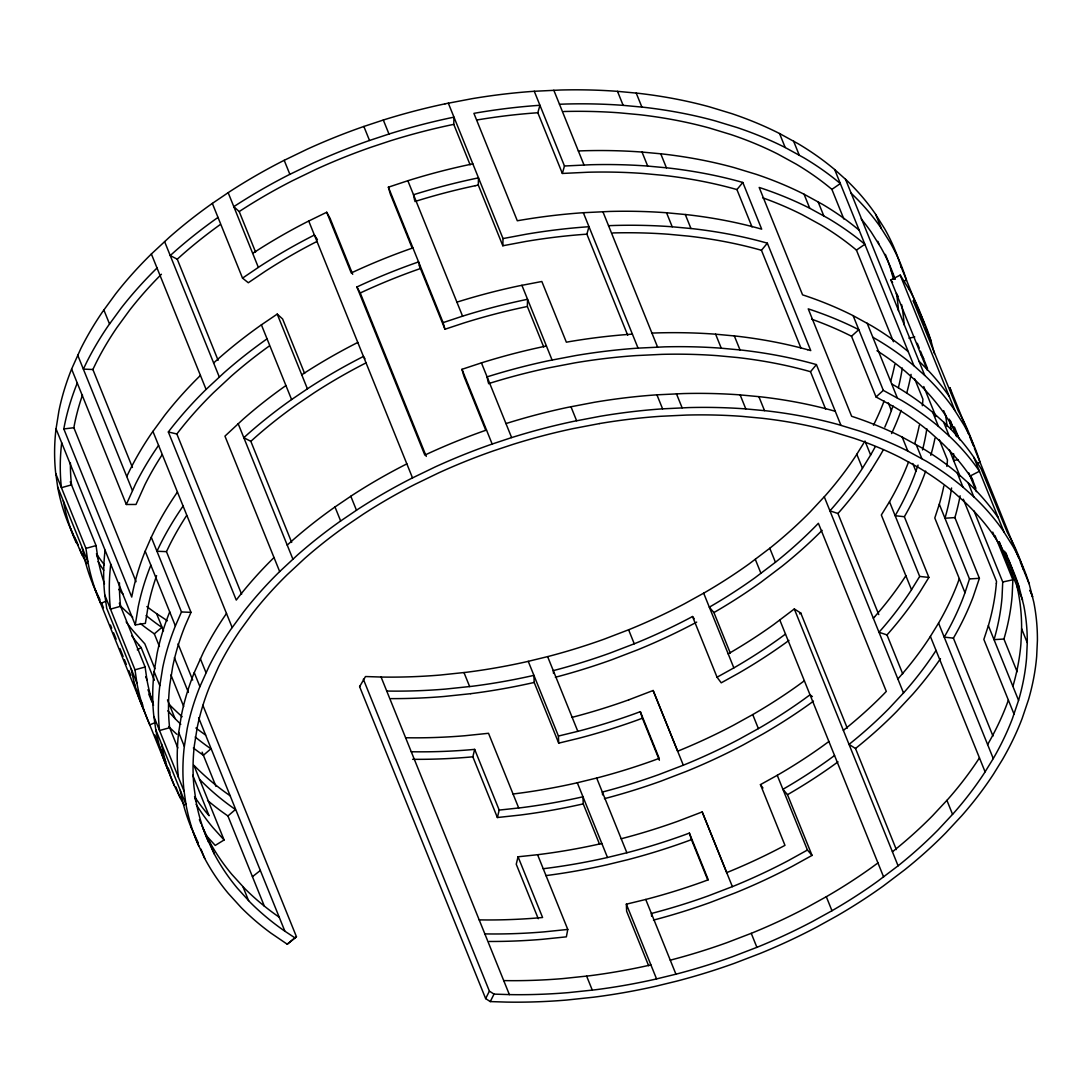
<?xml version="1.0" encoding="UTF-8"?>
<svg xmlns="http://www.w3.org/2000/svg" width="1092" height="1092" viewBox="0 0 1092 1092"><rect width="100%" height="100%" fill="white"/><g stroke="black" fill="none" stroke-linecap="round" stroke-linejoin="round"><path stroke-width="1.5" d="M974.064 511.029L1002.729 581.995L1002.033 597.351A387.756 251.31 -22 0 1 994.034 639.653L1003.93 639.025L1017.13 671.716M995.03 535.653L1012.871 579.811L1012.148 595.577A398.348 258.176 -22 0 1 1003.944 639.025M1016.884 585.913L1018.058 591.277A409.418 265.356 -22 0 1 1021.607 628.692L1020.897 644.062A387.756 251.31 -22 0 1 1012.898 686.349M1004.599 551.242L1019.191 587.373L1023.723 605.282A409.418 265.356 -22 0 1 1027.272 642.697L1026.562 658.067A387.756 251.31 -22 0 1 1018.563 700.368L1012.421 718.577A371.103 240.527 -22 0 1 993.27 758.558L984.629 772.59A364.701 236.377 -22 0 1 953.78 813.035L938.26 829.715A368.127 238.588 -22 0 1 898.088 865.819M470.12 164.824L453.767 124.351L453.958 117.158L450.709 117.827A448.034 290.376 -22 0 0 388.984 134.016M502.825 245.768L503.016 238.575L526.576 234.152A475.279 308.04 -22 0 1 588.984 226.713L586.882 234.166A464.701 301.187 -22 0 0 525.853 241.441L502.825 245.768L478.296 185.067L478.487 177.86L475.238 178.542A448.034 290.376 -22 0 0 413.513 194.731L414.591 200.177M527.354 306.483L527.545 299.29L524.297 299.972A448.034 290.376 -22 0 0 462.571 316.161L443.106 322.618L444.963 329.238L463.923 322.959A437.592 283.606 -22 0 1 524.228 307.152L527.354 306.483L543.707 346.956M996.368 583.346L996.505 581.326L963.321 499.194M363.854 126.467A422.822 274.037 -22 0 0 307.139 149.222L282.937 160.934A398.566 258.313 -22 0 0 229.784 191.591L212.339 203.399A382.992 248.225 -22 0 0 169.492 237.141L151.365 253.986A375.102 243.106 -22 0 0 115.588 293.953L102.443 311.957A377.996 244.977 -22 0 0 80.781 348.689L71.608 369.055A390.431 253.044 -22 0 0 58.913 410.961L55.924 429.593A412.039 267.049 -22 0 0 55.583 472.14L57.658 486.882L87.851 561.602A436.377 282.814 -22 0 0 98.744 598.771L100.723 603.398L106.306 601.091M61.684 442.806L61.589 443.598A412.039 267.049 -22 0 0 61.248 486.158L61.411 487.674L71.526 484.875L71.349 483.428A401.624 260.292 -22 0 1 70.407 462.858M105.078 550.218L104.982 551.01A412.039 267.049 -22 0 0 104.641 593.57L106.716 608.299L136.91 683.019A436.377 282.814 -22 0 0 147.802 720.188L149.781 724.815L155.364 722.522M110.647 565.028L110.742 564.223M169.71 611.902A390.431 253.044 -22 0 0 157.03 653.808L154.04 672.44A412.039 267.049 -22 0 0 153.699 714.987L155.774 729.715A436.377 282.814 -22 0 0 166.666 766.884L168.646 771.525M177.436 492.055L176.03 494.089A377.996 244.977 -22 0 0 154.368 530.821L151.283 537.237L181.477 611.957L175.375 625.907A390.431 253.044 -22 0 0 162.681 667.813L159.705 686.445A412.039 267.049 -22 0 0 159.364 729.006L159.528 730.521L169.642 727.722L169.465 726.276A401.624 260.292 -22 0 1 169.806 684.793L172.7 666.68A380.03 246.301 -22 0 1 185.067 625.893L190.991 612.353L166.462 551.637L169.465 545.386A367.513 238.192 -22 0 1 186.609 515.547M226.494 613.472L225.089 615.519A377.996 244.977 -22 0 0 203.426 652.252L194.253 672.604A390.431 253.044 -22 0 0 181.559 714.523L178.569 733.142A412.039 267.049 -22 0 0 178.228 775.702M340.649 520.966A382.992 248.225 -22 0 0 297.802 554.709L279.675 571.553A375.102 243.106 -22 0 0 243.898 611.534L230.753 629.524A377.996 244.977 -22 0 0 209.091 666.257L199.904 686.622A390.431 253.044 -22 0 0 187.21 728.528L184.234 747.16A412.039 267.049 -22 0 0 183.893 789.707L185.968 804.449A436.377 282.814 -22 0 0 196.86 841.618L204.723 858.435A464.196 300.846 -22 0 0 228.351 893.474L241.141 907.534A487.592 316.025 -22 0 0 270.966 933.141L287.237 944.211L296.437 936.704L202.866 705.268M156.606 575.634A380.03 246.301 -22 0 0 148.184 605.964L145.373 623.368L135.272 624.938L138.152 607.111A390.431 253.044 -22 0 1 150.846 565.192M132.487 593.092L131.736 597.065L63.814 428.938L64.564 424.965A390.431 253.044 -22 0 1 77.259 383.06M136.063 581.708L73.86 427.723L74.584 423.832A380.03 246.301 -22 0 1 82.487 395.017M538.26 918.713L516.243 864.222L518.058 856.783L537.578 854.722L567.772 929.442L566.366 936.84L542.069 939.338A488.929 316.885 -22 0 1 489.243 941.468M497.379 817.526L499.194 810.087L521.075 807.725A454.258 294.417 -22 0 0 582.132 796.969L582.964 796.764L583.237 803.862L582.309 804.081A465.028 301.392 -22 0 1 519.792 815.096L497.379 817.526L472.85 756.811L474.665 749.371L470.406 749.754A478.555 310.169 -22 0 1 411.261 751.746M562.353 173.451L537.824 112.749L539.939 105.282A475.279 308.04 -22 0 0 477.518 112.722L473.914 113.363L517.308 220.775L520.911 220.147A475.279 308.04 -22 0 1 583.333 212.708L609.8 211.439A496.655 321.894 -22 0 1 666.557 212.763L686.923 214.674A508.585 329.62 -22 0 1 758.544 228.269L761.684 229.156L742.819 182.46L739.68 181.572A508.585 329.62 -22 0 0 668.058 167.963L647.679 166.066A496.655 321.894 -22 0 0 590.936 164.728L564.468 165.998L562.353 173.451L588.247 172.222A486.186 315.11 -22 0 1 643.789 173.532L663.745 175.389A497.925 322.713 -22 0 1 733.865 188.711L736.923 189.571L752.019 226.945M943.829 486.022A387.756 251.31 -22 0 1 939.311 504.217L934.793 517.99L964.987 592.71L963.362 597.147A371.103 240.527 -22 0 1 944.211 637.127L953.412 638.138L992.969 736.076M939.297 504.217L969.491 578.937L964.987 592.71M960.127 495.795A398.348 258.176 -22 0 1 954.886 517.594L979.401 578.31L973.095 597.024A381.545 247.283 -22 0 1 953.412 638.138M996.354 583.346A387.756 251.31 -22 0 1 988.369 625.648L983.851 639.421L1014.045 714.141M893.024 405.91L889.775 415.015A371.103 240.527 -22 0 1 884.807 427.136M918.058 465.11L914.304 475.73A371.103 240.527 -22 0 1 895.153 515.711L904.353 516.721L928.883 577.422L920.01 591.837A375.334 243.257 -22 0 1 888.274 633.469L886.991 634.916L902.715 673.832M901.159 410.374L899.508 414.892A381.545 247.283 -22 0 1 891.577 433.565M925.688 471.089L924.037 475.607A381.545 247.283 -22 0 1 904.353 516.721M959.322 578.705L957.698 583.142A371.103 240.527 -22 0 1 938.56 623.122L929.92 637.155A364.701 236.377 -22 0 1 899.071 677.6L897.87 678.965M1008.38 700.122L1006.756 704.558A371.103 240.527 -22 0 1 987.618 744.553M162.08 454.845A367.513 238.192 -22 0 0 144.936 484.671L136.009 504.463L126.317 504.49L135.49 484.125A377.996 244.977 -22 0 1 157.166 447.392L158.572 445.359M132.501 593.092A390.431 253.044 -22 0 1 145.181 551.187L151.283 537.237M132.432 467.444L92.875 369.505L95.878 363.254A367.513 238.192 -22 0 1 116.953 327.532L129.702 310.073A364.742 236.391 -22 0 1 161.425 274.256M126.754 476.522L129.839 470.106A377.996 244.977 -22 0 1 151.501 433.374L164.646 415.383A375.102 243.106 -22 0 1 200.423 375.416M1020.269 561.834L1029.128 583.742L1033.769 602.115A419.97 272.195 -22 0 1 1037.414 640.513L1036.677 656.278A398.348 258.176 -22 0 1 1028.473 699.74L1022.153 718.454A381.545 247.283 -22 0 1 1002.47 759.568L993.597 773.969A375.334 243.257 -22 0 1 961.861 815.601L945.849 832.8A378.501 245.318 -22 0 1 904.558 869.914L883.414 885.926A392.588 254.45 -22 0 1 836.554 916.12L816.898 926.985A412.421 267.308 -22 0 1 760.059 953.48L734.588 963.253A439.475 284.835 -22 0 1 676.535 981.189L655.896 986.212A465.028 301.392 -22 0 1 593.379 997.228L566.598 1000.054A488.929 316.885 -22 0 1 506.197 1002.087L490.267 1001.582L485.653 998.607L359.609 686.65L365.492 676.535L381.081 677.04A478.555 310.169 -22 0 0 440.212 675.047L466.352 672.29A454.258 294.417 -22 0 0 527.409 661.547L547.624 656.62A429.047 278.078 -22 0 0 604.299 639.107L629.088 629.593A402.033 260.565 -22 0 0 684.52 603.767L703.671 593.174A382.063 247.625 -22 0 0 749.248 563.813L769.778 548.252A368.127 238.588 -22 0 0 809.964 512.148L825.484 495.468A364.701 236.377 -22 0 0 856.333 455.023L863.69 443.161M485.653 998.607L489.393 991.14L363.349 679.183M490.267 1001.582L494.021 994.116L509.377 994.607A478.555 310.169 -22 0 0 568.523 992.614L594.662 989.857A454.258 294.417 -22 0 0 655.719 979.114L675.934 974.187L645.741 899.467L626.358 904.176L626.631 911.274L648.648 965.751M875.252 446.71A371.103 240.527 -22 0 1 870.624 454.995L861.984 469.028A364.701 236.377 -22 0 1 831.135 509.486L829.934 510.838L837.933 513.499L878.773 614.591M908.64 461.725A371.103 240.527 -22 0 1 889.502 501.706L881.326 514.987L911.506 589.707L911.042 590.458A364.701 236.377 -22 0 1 880.193 630.903L878.992 632.268L886.991 634.916M889.489 501.706L919.682 576.426L911.506 589.707M870.952 470.42L879.824 456.006A381.545 247.283 -22 0 0 883.401 449.645M905.855 575.702L905.391 576.453A364.701 236.377 -22 0 1 874.542 616.898M936.035 650.423L935.571 651.173A364.701 236.377 -22 0 1 904.722 691.618L889.202 708.285A368.127 238.588 -22 0 1 849.03 744.389L855.5 748.484L896.341 849.576M979.442 757.834L978.978 758.585A364.701 236.377 -22 0 1 948.129 799.03L932.595 815.697A368.127 238.588 -22 0 1 892.423 851.801M157.03 268.004A375.102 243.106 -22 0 0 121.253 307.971L108.108 325.962A377.996 244.977 -22 0 0 86.445 362.694L83.361 369.11L92.875 369.505M183.101 506.06L181.695 508.094A377.996 244.977 -22 0 0 160.033 544.84L156.948 551.255L166.462 551.637M274.01 557.548A375.102 243.106 -22 0 0 238.233 597.515L236.268 600.095L168.345 431.968L170.311 429.388A375.102 243.106 -22 0 1 206.088 389.421L224.215 372.577A382.992 248.225 -22 0 1 267.062 338.834M241.619 594.253L176.863 433.988L178.76 431.49A364.742 236.391 -22 0 1 213.568 392.615L231.163 376.262A372.508 241.428 -22 0 1 269.178 346.068M736.923 189.571L742.819 182.46M801.023 348.225L761.452 250.286L767.348 243.175L764.209 242.287A508.585 329.62 -22 0 0 692.587 228.678L672.208 226.781A496.655 321.894 -22 0 0 615.465 225.443L608.531 225.675M825.607 409.077L810.51 371.717L816.407 364.592L813.267 363.704A508.585 329.62 -22 0 0 741.645 350.095L721.266 348.198A496.655 321.894 -22 0 0 664.523 346.86L638.056 348.13A475.279 308.04 -22 0 0 575.634 355.569L548.826 360.674A448.034 290.376 -22 0 0 487.1 376.863L488.179 382.309M837.933 513.499L839.216 512.052A375.334 243.257 -22 0 0 870.952 470.42M873.341 618.249L874.542 616.898M359.609 686.65L360.319 685.858M287.237 944.211L296.437 936.704M811.697 319.205A497.283 322.29 -22 0 1 851.514 336.24L858.79 329.661A507.862 329.156 -22 0 0 810.933 309.759L808.244 308.872L851.637 416.284L854.34 417.171A507.862 329.156 -22 0 1 902.183 437.073L920.802 447.297A494.635 320.584 -22 0 1 957.329 473.109L968.932 483.524A474.829 307.753 -22 0 1 997.569 516.844M876.043 396.956L883.319 390.376L901.937 400.6A494.635 320.584 -22 0 1 938.451 426.412L950.054 436.814A474.829 307.753 -22 0 1 978.705 470.133L979.456 471.253L970.092 476.057L969.368 475.006A464.277 300.914 -22 0 0 941.372 442.424L930.015 432.241A484.179 313.814 -22 0 0 894.266 406.975L876.043 396.956L851.514 336.254M218.004 217.417A382.992 248.225 -22 0 0 175.157 251.146L170.243 255.555L177.245 259.2L182.105 254.845A372.508 241.428 -22 0 1 220.12 224.638M213.636 362.981L218.55 358.558A382.992 248.225 -22 0 1 261.411 324.829L277.218 314.1L282.61 318.973L304.627 373.464M279.675 571.553L224.952 436.131L243.079 419.273A382.992 248.225 -22 0 1 285.94 385.544M364.96 358.763L363.445 356.442L362.189 357.084A398.566 258.313 -22 0 0 309.036 387.742L291.591 399.549A382.992 248.225 -22 0 0 248.744 433.278L243.83 437.701L250.832 441.332L255.692 436.977A372.508 241.428 -22 0 1 297.352 404.177L314.332 392.683A388.11 251.542 -22 0 1 366.107 362.831M287.223 545.113L292.137 540.704A382.992 248.225 -22 0 1 334.998 506.961L352.429 495.154A398.566 258.313 -22 0 1 405.596 464.51L406.838 463.854M843.365 730.384A368.127 238.588 -22 0 0 883.551 694.28L886.308 691.413L818.386 523.286L815.615 526.153A368.127 238.588 -22 0 1 775.443 562.257L754.9 577.818A382.063 247.625 -22 0 1 709.322 607.179L713.922 612.557L730.275 653.03M847.283 728.173L800.777 613.049L794.307 608.967L773.764 624.515A382.063 247.625 -22 0 1 728.187 653.876M799.713 613.895L800.777 613.049M140.336 623.505A487.592 316.025 -22 0 0 148.321 629.593L154.327 633.851L161.848 627.395A478.228 309.951 -22 0 1 146.137 615.56M207.535 800.409A487.592 316.025 -22 0 0 221.908 811.725L227.914 815.983L235.435 809.527A478.228 309.951 -22 0 1 200.846 780.616L199.549 779.265M252.443 876.699L260.346 870.474M785.489 634.083L779.429 638.52A382.063 247.625 -22 0 1 733.851 667.894L717.048 677.217L692.519 616.516L690.185 617.772A402.033 260.565 -22 0 1 634.752 643.597L609.95 653.112A429.047 278.078 -22 0 1 553.289 670.625L553.521 673.436M788.943 640.403L785.298 643.079A392.588 254.45 -22 0 1 738.438 673.273L721.225 682.828L717.048 677.217M804.367 680.78L798.293 685.23A382.063 247.625 -22 0 1 752.716 714.591L733.578 725.184A402.033 260.565 -22 0 1 678.146 751.009L677.668 751.214M813.472 701.119L809.827 703.794A392.588 254.45 -22 0 1 762.967 733.974L743.311 744.853A412.421 267.308 -22 0 1 686.472 771.334L661.001 781.121A439.475 284.835 -22 0 1 604.408 798.675M828.896 741.495L822.822 745.945A382.063 247.625 -22 0 1 777.245 775.306L760.442 784.629L784.971 845.344L782.636 846.6A402.033 260.565 -22 0 1 727.204 872.426L726.726 872.631M834.547 755.514L828.487 759.95A382.063 247.625 -22 0 1 782.909 789.311M838.001 761.834L834.356 764.509A392.588 254.45 -22 0 1 787.496 794.689L812.038 855.405L792.369 866.27A412.421 267.308 -22 0 1 735.53 892.765L710.059 902.538A439.475 284.835 -22 0 1 653.466 920.106M877.954 862.926L871.88 867.362A382.063 247.625 -22 0 1 826.303 896.723L807.165 907.316A402.033 260.565 -22 0 1 751.733 933.141L726.944 942.655A429.047 278.078 -22 0 1 670.27 960.168M794.307 608.967L898.088 865.819L877.545 881.367A382.063 247.625 -22 0 1 831.967 910.742L812.83 921.32A402.033 260.565 -22 0 1 757.398 947.146L732.596 956.674A429.047 278.078 -22 0 1 675.934 974.187M212.339 203.399L242.533 278.119L259.978 266.311A398.566 258.313 -22 0 1 313.131 235.667L314.387 235.026L317.431 239.667M563.731 111.507A486.186 315.11 -22 0 1 619.26 112.817L639.216 114.674A497.925 322.713 -22 0 1 709.336 127.996L731.08 134.616A497.283 322.29 -22 0 1 777.927 154.109L796.15 164.114A484.179 313.814 -22 0 1 831.899 189.38L840.335 183.565A494.635 320.584 -22 0 0 803.808 157.753L785.203 147.529A507.862 329.156 -22 0 0 737.346 127.627L715.151 120.857A508.585 329.62 -22 0 0 643.529 107.248L623.15 105.351A496.655 321.894 -22 0 0 566.407 104.013L559.473 104.259M762.639 197.775A497.283 322.29 -22 0 1 802.456 214.824L820.679 224.829A484.179 313.814 -22 0 1 856.428 250.095L864.864 244.28A494.635 320.584 -22 0 0 828.337 218.468L809.732 208.244A507.862 329.156 -22 0 0 761.875 188.329L759.186 187.455L802.579 294.867L805.282 295.741A507.862 329.156 -22 0 1 853.125 315.656L871.744 325.88A494.635 320.584 -22 0 1 908.271 351.692M369.519 140.472L363.854 126.467L383.319 120.024L388.984 134.029L369.519 140.472A422.822 274.037 -22 0 0 312.803 163.24L288.602 174.952A398.566 258.313 -22 0 0 235.449 205.596L233.825 206.688L239.216 211.561L240.745 210.551A388.11 251.542 -22 0 1 292.519 180.699L316.052 169.315A412.421 267.294 -22 0 1 371.376 147.12L390.335 140.827A437.592 283.606 -22 0 1 450.641 125.02L453.767 124.351M252.689 253.385L254.313 252.307M301.747 374.802L303.371 373.723A398.566 258.313 -22 0 1 356.538 343.079L357.78 342.438M334.985 506.961L340.649 520.966L358.094 509.159A398.566 258.313 -22 0 1 411.247 478.514L435.449 466.803A422.822 274.037 -22 0 1 492.164 444.048L511.629 437.592A448.034 290.376 -22 0 1 573.355 421.403L600.163 416.284A475.279 308.04 -22 0 1 662.571 408.845L689.052 407.575A496.655 321.894 -22 0 1 745.795 408.913L766.174 410.81A508.585 329.62 -22 0 1 837.796 424.419L859.991 431.176A507.862 329.156 -22 0 1 907.848 451.092L926.466 461.302A494.635 320.584 -22 0 1 962.98 487.128L974.583 497.529A474.829 307.753 -22 0 1 1003.234 530.848L1012.966 546.355A447.529 290.049 -22 0 1 1029.128 583.742M230.166 795.754L229.784 795.522A478.228 309.951 -22 0 1 195.195 766.598L193.885 765.26L224.078 839.98L215.233 845.426L205.705 834.971M137.278 649.836L141.155 647.597L154.368 680.289M812.38 696.614L810.018 694.799L803.958 699.235A382.063 247.625 -22 0 1 758.38 728.61L739.243 739.188A402.033 260.565 -22 0 1 683.81 765.014L659.008 774.528A429.047 278.078 -22 0 1 602.347 792.041L602.579 794.853M812.038 855.405L807.438 850.026L788.301 860.619A402.033 260.565 -22 0 1 732.868 886.445L708.066 895.959A429.047 278.078 -22 0 1 651.405 913.472L651.637 916.284M696.696 622.112L694.253 623.423A412.421 267.308 -22 0 1 637.414 649.917L611.943 659.691A439.475 284.835 -22 0 1 555.35 677.258M927.326 370.202L890.84 279.907L900.204 275.102L909.186 289.503M352.702 274.324L330.057 218.277L326.713 212.257L307.466 221.649A398.566 258.313 -22 0 0 254.313 252.307M356.893 286.978L361.862 284.671A422.822 274.037 -22 0 1 418.577 261.903L420.434 268.536A412.421 267.294 -22 0 0 365.11 290.731L360.251 292.997L356.893 286.978L424.829 455.105L429.798 452.798A422.822 274.037 -22 0 1 486.5 430.03M683.319 765.219L653.139 690.499L628.828 699.808M732.377 886.649L702.197 811.929L677.886 821.239A429.047 278.078 -22 0 1 621.212 838.752M640.322 711.67L634.479 713.827A429.047 278.078 -22 0 1 577.818 731.34L558.435 736.049L558.708 743.147L578.419 738.356A439.475 284.835 -22 0 0 636.472 720.42L642.41 718.222L640.322 711.67L659.199 758.38L653.357 760.523A429.047 278.078 -22 0 1 596.682 778.036L576.467 782.95A454.258 294.417 -22 0 1 515.41 793.707L513.049 794.007M645.741 899.453A429.047 278.078 -22 0 0 702.415 881.954L708.258 879.797L689.38 833.1L683.537 835.243A429.047 278.078 -22 0 1 626.876 852.756L606.661 857.684A454.258 294.417 -22 0 1 545.604 868.427L543.243 868.727M689.38 833.1L691.468 839.639L685.53 841.823A439.475 284.835 -22 0 1 627.477 859.773L606.838 864.796A465.028 301.392 -22 0 1 545.795 875.62M903.644 281.217L906.469 280.18A447.529 290.049 -22 0 0 890.308 242.806L880.575 227.3A474.829 307.753 -22 0 0 851.924 193.98L851.159 193.257M977.231 463.349L980.056 462.312A447.529 290.049 -22 0 0 963.895 424.938L954.162 409.432A474.829 307.753 -22 0 0 925.511 376.112L913.922 365.711A494.635 320.584 -22 0 0 877.395 339.885L872.822 337.237M412.257 248.293L390.24 193.803L388.383 187.182L407.848 180.726A448.034 290.376 -22 0 1 469.574 164.551L472.836 163.855M485.844 430.425L463.827 375.948L461.971 369.314L481.435 362.872A448.034 290.376 -22 0 1 543.161 346.683L546.423 345.987M87.851 561.602L85.94 548.389L96.055 545.591L70.27 481.763M136.91 683.019L134.999 669.805L145.113 667.007L119.328 603.193M386.732 691.045A478.555 310.169 -22 0 0 445.877 689.052L472.017 686.295A454.258 294.417 -22 0 0 533.073 675.552L533.906 675.334L534.179 682.432L533.251 682.664A465.028 301.392 -22 0 1 470.734 693.666M601.828 843.461L600.996 843.666A454.258 294.417 -22 0 1 539.939 854.408L537.578 854.722M650.887 964.891L650.054 965.096A454.258 294.417 -22 0 1 588.997 975.838L562.858 978.596A478.555 310.169 -22 0 1 503.726 980.589M908.953 338.206L914.755 336.964M958.012 459.636L953.671 460.565A409.418 265.356 -22 0 0 953.589 453.63M1002.729 581.995L1012.871 579.811M445.045 103.822L471.853 98.717A475.279 308.04 -22 0 1 534.275 91.278L560.742 90.008A496.655 321.894 -22 0 1 617.499 91.346L637.865 93.243A508.585 329.62 -22 0 1 709.486 106.852L731.695 113.609A507.862 329.156 -22 0 1 779.538 133.524L798.156 143.734A494.635 320.584 -22 0 1 834.684 169.56L846.286 179.962A474.829 307.753 -22 0 1 874.924 213.281L884.657 228.788A447.529 290.049 -22 0 1 900.832 266.161L919.682 312.872M475.17 185.722L478.296 185.067M632.391 334.125A475.279 308.04 -22 0 0 569.969 341.55L566.366 342.205L541.837 281.49L518.632 285.954A448.034 290.376 -22 0 0 456.906 302.143M835.271 411.302L832.131 410.401A508.585 329.62 -22 0 0 760.51 396.805L740.144 394.894A496.655 321.894 -22 0 0 683.387 393.57L656.92 394.826A475.279 308.04 -22 0 0 594.498 402.265L567.69 407.384A448.034 290.376 -22 0 0 505.965 423.573M599.44 423.587L573.286 428.569A437.592 283.606 -22 0 0 512.981 444.376L494.021 450.668A412.421 267.294 -22 0 0 438.697 472.863L415.165 484.247A388.11 251.542 -22 0 0 363.377 514.1L346.41 525.593A372.508 241.428 -22 0 0 304.736 558.408L287.155 574.747A364.742 236.391 -22 0 0 252.348 613.622L239.598 631.094A367.513 238.192 -22 0 0 218.523 666.816L209.596 686.609A380.03 246.301 -22 0 0 197.243 727.395L194.349 745.495A401.624 260.292 -22 0 0 194.007 786.991L196.028 801.364A425.88 276.017 -22 0 0 206.661 837.619L214.332 854.04A453.822 294.13 -22 0 0 237.442 888.287L249.918 902.033A478.228 309.951 -22 0 0 284.507 930.944L295.099 937.96M470.734 693.679L443.953 696.491A488.929 316.885 -22 0 1 391.127 698.621M63.814 428.938L73.86 427.723M567.772 929.442L543.993 931.886A478.555 310.169 -22 0 1 484.848 933.892M472.85 756.811L468.482 757.206A488.929 316.885 -22 0 1 412.626 759.309M954.872 517.594L944.962 518.236A387.756 251.31 -22 0 0 951.582 487.96M969.491 578.937L979.401 578.31M578.351 150.955L585.271 150.723A496.655 321.894 -22 0 1 642.028 152.061L662.394 153.958A508.585 329.62 -22 0 1 734.015 167.567L756.224 174.324A507.862 329.156 -22 0 1 804.067 194.226M651.938 333.087L658.858 332.855A496.655 321.894 -22 0 1 715.615 334.193L735.981 336.09A508.585 329.62 -22 0 1 807.602 349.699M181.477 611.957L190.991 612.353M919.682 576.426L928.883 577.422M168.345 431.968L176.863 433.988M761.452 250.286L758.394 249.426A497.925 322.713 -22 0 0 688.274 236.104L668.318 234.234A486.186 315.11 -22 0 0 612.789 232.937M807.602 349.699L810.742 350.587L767.348 243.175M810.51 371.717L807.452 370.843A497.925 322.713 -22 0 0 737.332 357.521L717.376 355.664A486.186 315.11 -22 0 0 661.848 354.354L635.94 355.596A464.701 301.187 -22 0 0 574.911 362.858L548.757 367.854A437.592 283.606 -22 0 0 488.452 383.661M809.732 208.244L804.067 194.226L822.686 204.45A494.635 320.584 -22 0 1 859.213 230.262M891.686 383.934L896.273 386.582A494.635 320.584 -22 0 1 932.8 412.407L944.403 422.809A474.829 307.753 -22 0 1 973.04 456.128L981.094 468.768L1007.302 532.35A447.529 290.049 -22 0 1 1023.477 569.724M167.39 620.775L156.197 613.376A478.228 309.951 -22 0 1 146.86 606.579M205.637 735.039L205.255 734.807A478.228 309.951 -22 0 1 195.918 728.009M279.224 917.184L278.842 916.939A478.228 309.951 -22 0 1 244.253 888.028L231.763 874.283A453.822 294.13 -22 0 1 208.654 840.021L201.638 825.143M494.021 994.116L489.393 991.14M242.533 278.119L248.293 282.746L265.274 271.266A388.11 251.542 -22 0 1 317.049 241.414M919.095 361.384L919.873 362.094A474.829 307.753 -22 0 1 948.511 395.413L949.262 396.532M169.356 704.545L170.666 705.882A478.228 309.951 -22 0 0 182.173 716.734M167.84 710.824L176.331 719.887A478.228 309.951 -22 0 0 180.808 724.296M224.078 839.98L212.899 827.586A453.822 294.13 -22 0 1 196.15 804.394M118.782 589.407L122.946 593.98M139.312 645.454L141.155 647.597M782.909 789.325L787.509 794.689M692.519 616.516L694.184 618.755M760.442 784.629L762.953 788.001M959.827 439.844A437.141 283.319 -22 0 0 954.34 429.429L944.839 414.305A464.277 300.914 -22 0 0 916.843 381.722L905.486 371.526A484.179 313.814 -22 0 0 876.972 350.709M997.556 516.844L998.32 517.949M1019.205 587.36A437.141 283.319 -22 0 0 1003.398 550.846L993.897 535.722A464.277 300.914 -22 0 0 965.901 503.139L954.544 492.942A484.179 313.814 -22 0 0 918.795 467.676L900.572 457.671A497.283 322.29 -22 0 0 853.726 438.179L831.981 431.558A497.925 322.713 -22 0 0 761.861 418.236L741.918 416.366A486.186 315.11 -22 0 0 686.377 415.069L660.469 416.298A464.701 301.187 -22 0 0 599.44 423.573M890.84 279.907L892.587 282.528M896.505 293.925L898.252 296.533M921.034 354.641L923.655 358.558M970.092 476.057L972.713 479.975M895.085 279.293A437.141 283.319 -22 0 0 880.753 247.297L871.252 232.159A464.277 300.914 -22 0 0 861.206 218.891M86.978 563.595A464.196 300.846 -22 0 1 82.064 554.886L68.537 524.051A436.377 282.814 -22 0 1 57.644 486.882M184.316 805.132A464.196 300.846 -22 0 1 180.18 797.733L174.31 785.53L93.066 584.766M74.106 536.308L76.126 540.322M99.986 599.699L95.059 589.38M198.102 842.546L191.182 827.613M73.423 534.971L70.53 528.678M76.194 542.683L74.201 538.056A436.377 282.814 -22 0 1 63.309 500.887M144.117 710.81L142.124 706.183A436.377 282.814 -22 0 1 131.231 669.014M174.31 785.53L172.318 780.903A436.377 282.814 -22 0 1 161.425 743.734M920.938 315.984L924.719 325.32A447.529 290.049 -22 0 0 909.172 289.503M925.347 326.89L930.998 340.895L934.424 353.562M968.741 434.302L949.876 387.592L951.419 392.956M969.996 437.414L973.149 445.195M974.405 448.307L1019 558.667M1030.029 590.185L1032.541 596.409M1030.097 590.581L1032.609 596.805M875.675 214.401L881.34 228.405M900.204 275.102L954.927 410.537M973.791 457.248L1003.985 531.968M885.353 254.368A437.141 283.319 -22 0 1 890.895 269.792L894.662 279.142M954.408 427.027L958.175 436.363M877.859 241.359L879.115 244.471M950.19 420.393L952.702 426.617M999.248 541.809L1001.76 548.034M950.231 420.939L956.578 436.65M999.112 541.919L1022.549 599.931M917.307 343.284L919.218 348.02M920.501 351.174L927.518 368.55M970.815 475.73L975.92 488.342M943.679 410.674L945.563 415.342M968.836 472.945L976.384 491.632M992.737 532.104L994.621 536.773M845.508 179.252L924.747 375.389M943.624 422.099L949.276 436.104M968.154 482.8L973.805 496.819M923.764 386.541L935.885 416.543M949.262 449.672L960.045 476.344M1021.593 628.692L1027.258 642.71M834.67 169.56L913.922 365.711M932.786 412.407L938.451 426.412M957.315 473.123L962.98 487.128M914.741 378.951L922.917 399.194L922.781 401.214A387.756 251.31 -22 0 1 922.344 405.705M939.27 439.667L947.447 459.909L947.31 461.916A387.756 251.31 -22 0 1 946.873 466.421M831.899 189.394L843.843 218.973M856.428 250.095L893.447 341.714M793.57 141.086L799.235 155.105M818.099 201.802L823.764 215.806M867.157 323.218L897.351 397.952M916.215 444.649L921.88 458.654M988.369 625.648L1018.549 700.368M779.538 133.524L785.203 147.529M853.125 315.656L883.319 390.376M888.26 402.798L891.4 410.578M902.183 437.073L907.848 451.092M912.789 463.499L915.929 471.294M864.96 440.991L870.624 454.995M938.547 623.122L993.27 758.558M856.797 454.272L862.448 468.291M930.384 636.418L985.093 771.839M816.407 364.592L840.936 425.307M824.283 496.833L903.521 692.97M946.928 800.381L952.579 814.4M636.226 93.079L641.891 107.084M660.756 153.795L666.42 167.799M685.285 214.496L690.949 228.515M734.343 335.926L740.007 349.931M758.872 396.642L764.537 410.647M617.499 91.346L623.15 105.351M642.028 152.047L647.679 166.066M666.557 212.763L672.208 226.781M715.615 334.193L721.266 348.198M740.144 394.894L745.795 408.913M769.778 548.252L775.443 562.257M755.309 559.363L760.96 573.368M779.838 620.079L883.605 876.931M553.821 90.24L584.002 164.974M602.88 211.671L657.589 347.106M676.467 393.803L682.118 407.807M534.275 91.264L564.468 165.998M583.333 212.694L638.056 348.13M656.92 394.826L662.585 408.845M586.882 234.166L627.723 335.258M703.671 593.174L733.851 667.894M752.729 714.591L758.38 728.61M777.258 775.306L807.438 850.026M826.316 896.737L831.967 910.742M448.307 103.139L503.016 238.575M521.894 285.271L552.074 360.005M570.952 406.702L576.603 420.707M628.61 629.784L634.261 643.802M751.255 933.346L756.906 947.365M677.709 751.351L653.139 690.499M726.767 872.767L702.197 811.929M642.41 718.222L659.391 760.25M691.468 839.639L707.821 880.111M407.848 180.726L462.571 316.161M481.435 362.872L511.629 437.592M388.383 187.182L443.106 322.618M461.971 369.314L492.164 444.035M419.164 265.411L444.963 329.238M547.624 656.62L577.818 731.34M596.682 778.05L626.876 852.77M528.241 661.329L558.435 736.049M577.299 782.746L607.493 857.479M626.358 904.176L656.551 978.896M534.179 682.432L558.708 743.147M583.237 803.862L599.59 844.334M360.251 292.997L426.276 456.415M326.713 212.257L351.242 272.973L356.21 270.652A422.822 274.037 -22 0 1 412.913 247.898M284.193 160.306L289.858 174.31M308.722 221.007L412.503 477.873M463.991 672.576L469.656 686.595M518.714 808.012L488.52 733.292L464.742 735.749A478.555 310.169 -22 0 1 405.61 737.742M586.636 976.139L592.301 990.157M474.665 749.371L499.194 810.087M518.058 856.783L542.587 917.498L538.329 917.881A478.555 310.169 -22 0 1 479.197 919.873M239.216 211.561L255.569 252.034M228.16 192.67L258.354 267.39M277.218 314.1L307.412 388.82M350.805 496.232L356.47 510.237M261.397 324.829L291.591 399.549M381.081 677.04L509.377 994.607M177.245 259.2L218.1 360.292M250.832 441.332L291.687 542.424M164.578 241.55L219.301 376.986M238.165 423.682L292.888 559.118M151.365 253.986L206.088 389.421M103.849 309.923L109.514 323.928M152.907 431.34L232.159 627.49M77.696 355.105L132.419 490.54M200.341 658.667L206.006 672.672M71.608 369.055L126.317 504.49M145.195 551.187L175.375 625.907M194.253 672.604L199.904 686.622M178.037 643.857L192.683 680.07M156.579 613.622L163.513 630.794M174.365 657.643L188.397 692.396M198.607 717.676L284.875 931.189M154.327 633.851L159.432 646.491M170.925 674.924L183.688 706.51M202.129 752.156L215.97 786.404M227.914 815.983L264.4 906.278M154.887 668.741L144.826 643.83L133.647 631.435A453.822 294.13 -22 0 1 126.14 621.88M167.472 699.876L175.02 718.55M242.943 886.677L248.607 900.682M56.02 428.787L135.272 624.938M154.136 671.635L159.801 685.653M178.665 732.35L184.33 746.368M192.724 775.252L209.077 815.724L207.234 813.581A453.822 294.13 -22 0 1 194.526 796.655M169.642 727.722L177.819 747.965M96.656 555.405L97.911 558.517A425.88 276.017 -22 0 0 104.463 583.879M145.714 676.822L146.97 679.934A425.88 276.017 -22 0 0 153.522 705.296M194.772 798.238L196.028 801.364M147.952 689.748L153.03 702.32M208.668 840.021L214.332 854.04M148.799 694.143L151.993 702.047M202.962 828.2L208.627 842.219M55.76 473.669L85.94 548.389M104.818 595.085L134.999 669.805M153.876 716.516L184.057 791.236M155.774 729.715L185.968 804.449M76.426 540.868L78.31 545.536M79.566 548.648L82.077 554.886M101.583 603.139L103.467 607.807M110.415 625.02L111.684 628.159M113.595 632.869L116.134 639.161M119.943 648.593L123.109 656.442M124.379 659.582L126.29 664.305M128.829 670.584L130.74 675.293M133.279 681.585L135.176 686.295M136.445 689.434L138.356 694.157M140.895 700.436L142.793 705.159M154.859 735.012L158.026 742.86M159.296 746L162.476 753.862M163.745 757.002L165.643 761.725M168.182 768.004L170.093 772.713M175.798 786.827L180.194 797.72M200.955 849.098L204.723 858.435M193.175 832.227L198.84 846.245M900.818 266.175L901.146 267.253M890.881 269.806L893.488 279.211M949.248 419.137L950.136 423.15M146.97 679.934L145.113 667.007M97.911 558.517L96.055 545.591M178.214 775.702L178.405 777.217M1007.998 557.93A437.141 283.319 -22 0 1 1013.54 573.355M1005.705 552.566A437.141 283.319 -22 0 1 1007.438 556.579M191.196 827.599A436.377 282.814 -22 0 1 180.289 790.431M200.996 823.614A425.88 276.017 -22 0 1 199.386 819.546M919.3 425.32A387.756 251.31 -22 0 1 914.782 443.502M855.5 748.484A378.501 245.318 -22 0 0 896.791 711.37L912.803 694.184A375.334 243.257 -22 0 0 940.471 658.653M973.928 446.764A447.529 290.049 -22 0 0 958.23 410.933L913.171 300.641L914.85 303.508A447.529 290.049 -22 0 1 931.012 340.895M414.864 201.529A437.592 283.606 -22 0 1 475.17 185.722M950.122 423.15A409.418 265.356 -22 0 1 951.173 428.869M193.352 747.993A487.592 316.025 -22 0 0 197.379 751.009L203.385 755.282L210.906 748.812A478.228 309.951 -22 0 1 195.195 736.977M176.863 734.302A487.592 316.025 -22 0 1 168.673 726.535M945.508 414.864A409.418 265.356 -22 0 1 947.064 426.426M119.478 582.787A401.624 260.292 -22 0 0 120.42 604.859L120.584 606.306L110.469 609.104L110.292 607.575A412.039 267.049 -22 0 1 110.633 565.028M628.828 699.822A429.047 278.078 -22 0 1 572.153 717.321M822.099 530.357A378.501 245.318 -22 0 1 781.913 566.352L760.769 582.364A392.588 254.45 -22 0 1 713.909 612.557M139.326 645.44A453.822 294.13 -22 0 1 131.804 635.885M476.795 120.011A464.701 301.187 -22 0 1 537.824 112.749M926.835 428.747A387.756 251.31 -22 0 1 922.522 449.931M93.079 584.752A436.377 282.814 -22 0 1 82.173 547.597M934.984 438.192A398.348 258.176 -22 0 1 930.807 455.323M884.111 401.01A371.103 240.527 -22 0 1 873.477 425.184M383.319 120.011A448.034 290.376 -22 0 1 445.045 103.836M901.61 304.586A409.418 265.356 -22 0 1 904.162 324.856M896.45 293.434A409.418 265.356 -22 0 1 898.498 310.851M103.767 570.283A453.822 294.13 -22 0 1 98.021 561.547M104.354 564.796A453.822 294.13 -22 0 1 96.41 553.808M894.771 364.605A387.756 251.31 -22 0 1 890.69 381.272M902.306 368.045A387.756 251.31 -22 0 1 898.375 387.701M132.705 617.198A487.592 316.025 -22 0 1 119.615 605.118M911.069 374.379A398.348 258.176 -22 0 1 906.715 393.052"/></g></svg>
